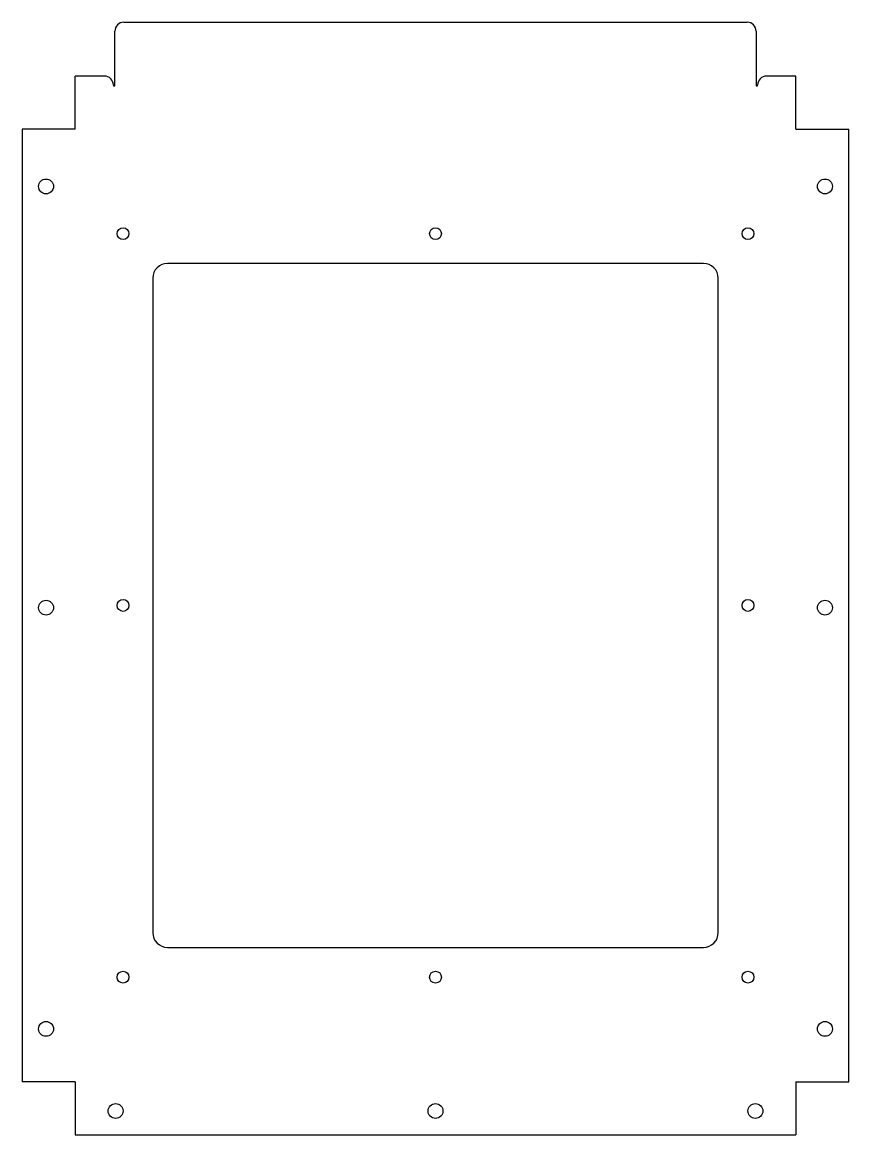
# Model space of a CAD drawing. Header units: millimetres. Extents: x -139 to 139, y -16 to 358.
import ezdxf

# ---------------------------------------------------------------- set-up
doc = ezdxf.new("R2010")
doc.units = ezdxf.units.MM

msp = doc.modelspace()

# ---------------------------------------------------------------- linework, layer by layer
at = {"color": 7, "linetype": 'Continuous', "lineweight": 25}
for p, q in [((-107.75, 337.11), (-107.75, 355.47)), ((-104.75, 358.47), (104.75, 358.47)), ((107.75, 355.47), (107.75, 337.11)), ((-121.04, 322.54), (-121.04, 340.36)), ((-111.25, 340.36), (-121.04, 340.36)), ((-108.25, 337.36), (-108.25, 337.11)), ((-108.25, 337.11), (-107.75, 337.11)), ((107.75, 337.11), (108.25, 337.11)), ((108.25, 337.11), (108.25, 337.36)), ((121.04, 340.36), (111.25, 340.36)), ((121.04, 322.54), (121.04, 340.36)), ((-138.86, 322.54), (-138.86, 2.21)), ((-121.04, 322.54), (-138.86, 322.54)), ((121.04, 322.54), (138.86, 322.54)), ((138.86, 2.21), (138.86, 322.54)), ((90, 277.38), (-90, 277.38)), ((-95, 272.38), (-95, 52.38)), ((95, 52.38), (95, 272.38)), ((-90, 47.38), (90, 47.38)), ((-121.04, 2.21), (-138.86, 2.21)), ((-121.04, 2.21), (-121.04, -15.61)), ((121.04, 2.21), (138.86, 2.21)), ((121.04, 2.21), (121.04, -15.61)), ((-121.04, -15.61), (121.04, -15.61))]:
    msp.add_line(p, q, dxfattribs=at)
for centre, radius in [((-130.86, 303.25), 2.5), ((130.86, 303.25), 2.5), ((-105, 287.38), 2), ((0, 287.38), 2), ((105, 287.38), 2), ((-130.86, 161.62), 2.5), ((-105, 162.38), 2), ((105, 162.38), 2), ((130.86, 161.62), 2.5), ((-105, 37.38), 2), ((0, 37.38), 2), ((105, 37.38), 2), ((-130.86, 20), 2.5), ((130.86, 20), 2.5), ((-107.5, -7.61), 2.5), ((0, -7.61), 2.5), ((107.5, -7.61), 2.5)]:
    msp.add_circle(centre, radius, dxfattribs=at)
for centre, radius, start, end in [((-104.75, 355.47), 3, 90, 180), ((104.75, 355.47), 3, 360, 90), ((-111.25, 337.36), 3, 0, 90), ((111.25, 337.36), 3, 90, 180), ((-90, 272.38), 5, 90, 180), ((90, 272.38), 5, 0, 90), ((-90, 52.38), 5, 180, 270), ((90, 52.38), 5, 270, 0)]:
    msp.add_arc(centre, radius, start, end, dxfattribs=at)

doc.saveas('drawing.dxf')
